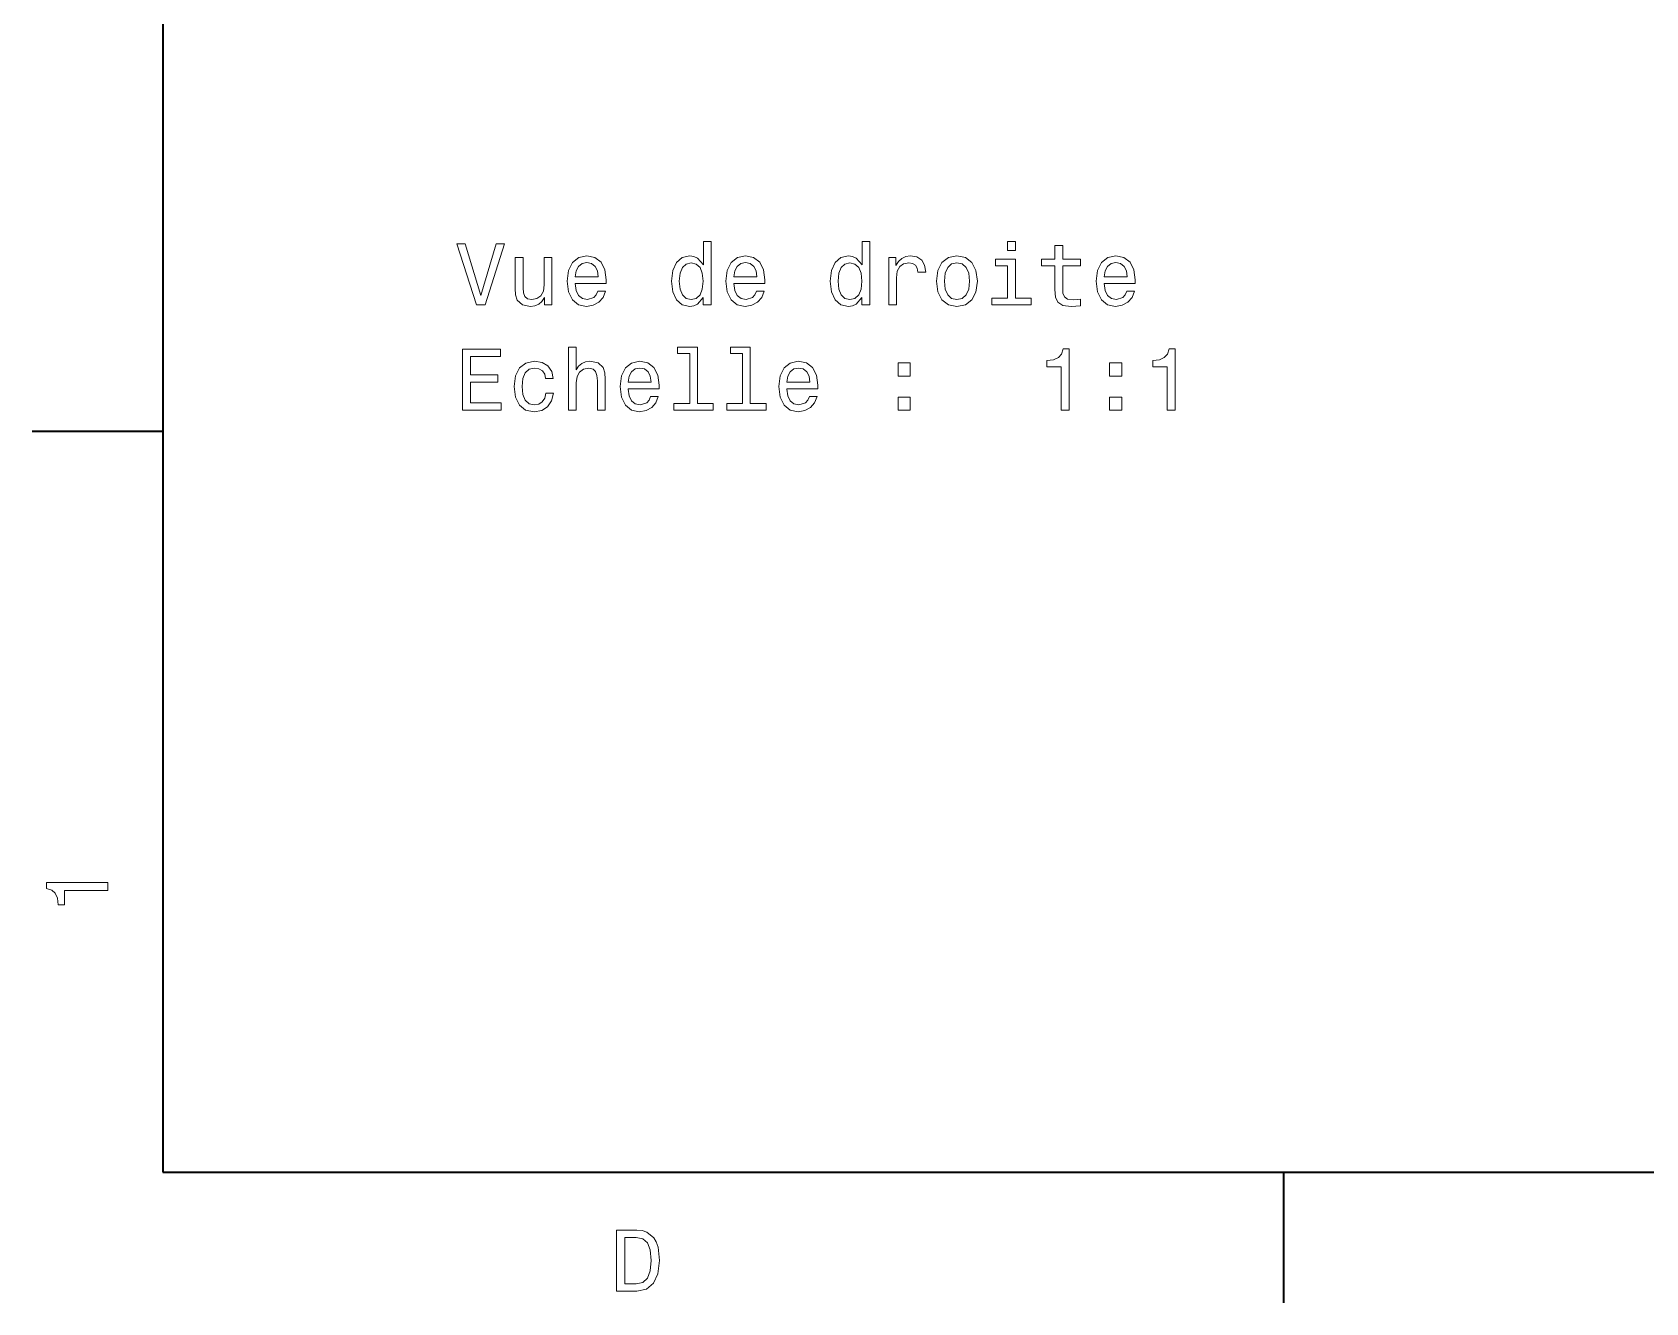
# Model space of a CAD drawing. Extents: x 0 to 297, y 0 to 210.
# Drawn here: x 2.5 to 95.1, y 2.5 to 75.4 of the extents above; entities that cross this region are included whole.
import ezdxf

# ---------------------------------------------------------------- set-up
doc = ezdxf.new("R2010")
doc.units = 0

msp = doc.modelspace()

# ---------------------------------------------------------------- linework, layer by layer
at = {"color": 7, "lineweight": 35}
for p, q in [((10, 200), (10, 10)), ((10, 10), (287, 10))]:
    msp.add_line(p, q, dxfattribs=at)
at = {"color": 7, "lineweight": 35, "ltscale": 0.1875}
for p, q in [((10, 52.5), (2.5, 52.5)), ((74.300003, 10), (74.300003, 2.5))]:
    msp.add_line(p, q, dxfattribs=at)
at = {"color": 7, "lineweight": 13}
for points in [[(29.123686, 63.284958), (28.246164, 60.304409), (27.343428, 63.284958), (26.864321, 63.284958), (27.994003, 59.779915), (28.498325, 59.779915), (29.602793, 63.284958)], [(41.010574, 60.198502), (41.010574, 59.779915), (41.454376, 59.779915), (41.454376, 63.400951), (41.015617, 63.400951), (41.015617, 62.074585), (40.677719, 62.45787), (40.470947, 62.548645), (40.233917, 62.58395), (39.805244, 62.483086), (39.472389, 62.200665), (39.255531, 61.746773), (39.179882, 61.136543), (39.255531, 60.526314), (39.472389, 60.067379), (39.805244, 59.779915), (40.233917, 59.684093), (40.470947, 59.719395), (40.682762, 59.810173)], [(50.118645, 60.198502), (50.118645, 59.779915), (50.562447, 59.779915), (50.562447, 63.400951), (50.123688, 63.400951), (50.123688, 62.074585), (49.785789, 62.45787), (49.579018, 62.548645), (49.341988, 62.58395), (48.913315, 62.483086), (48.58046, 62.200665), (48.363602, 61.746773), (48.287952, 61.136543), (48.363602, 60.526314), (48.58046, 60.067379), (48.913315, 59.779915), (49.341988, 59.684093), (49.579018, 59.719395), (49.790833, 59.810173)], [(58.934204, 63.400951), (58.465183, 63.400951), (58.465183, 62.896629), (58.934204, 62.896629)], [(61.193569, 62.019108), (61.193569, 60.662479), (61.223827, 60.223721), (61.36504, 59.921124), (61.647461, 59.744614), (62.126568, 59.684093), (62.651062, 59.709309), (62.651062, 60.092594), (62.267776, 60.062336), (61.919792, 60.10268), (61.733196, 60.228764), (61.652504, 60.440578), (61.637375, 60.738129), (61.637375, 62.019108), (62.651062, 62.019108), (62.651062, 62.39735), (61.637375, 62.39735), (61.637375, 63.189137), (61.193569, 63.189137), (61.193569, 62.39735), (60.426998, 62.39735), (60.426998, 62.019108)], [(32.326138, 62.488129), (31.882332, 62.488129), (31.882332, 60.924728), (31.8319, 60.561615), (31.685646, 60.299366), (31.4587, 60.137985), (31.16115, 60.087551), (30.924118, 60.127899), (30.772821, 60.248936), (30.687088, 60.455708), (30.666914, 60.748215), (30.666914, 62.488129), (30.22311, 62.488129), (30.22311, 60.70787), (30.238239, 60.3498), (30.334061, 60.05225), (30.626568, 59.779915), (31.095589, 59.684093), (31.34775, 59.719395), (31.56461, 59.810173), (31.751209, 59.966515), (31.902504, 60.193459), (31.902504, 59.779915), (32.326138, 59.779915)], [(33.66259, 61.005421), (35.437809, 61.005421), (35.442852, 61.212193), (35.36216, 61.792164), (35.140259, 62.22588), (34.787231, 62.488129), (34.318211, 62.58395), (33.859276, 62.483086), (33.506252, 62.200665), (33.279305, 61.74173), (33.198616, 61.136543), (33.274261, 60.516228), (33.501209, 60.062336), (33.84919, 59.779915), (34.303082, 59.684093), (34.696453, 59.749657), (35.019218, 59.921124), (35.256252, 60.193459), (35.392418, 60.556572), (34.953659, 60.556572), (34.862881, 60.354843), (34.731754, 60.203545), (34.358559, 60.082508), (34.071095, 60.137985), (33.854233, 60.314499), (33.713024, 60.601959), (33.66259, 60.990288)], [(33.66259, 61.378616), (33.718067, 61.726601), (33.854233, 61.983807), (34.061005, 62.140144), (34.33334, 62.195621), (34.600632, 62.140144), (34.807404, 61.983807), (34.933487, 61.726601), (34.978874, 61.378616)], [(40.309566, 62.185535), (40.602074, 62.114929), (40.823975, 61.918243), (40.955101, 61.590435), (41.005531, 61.136543), (40.955101, 60.677608), (40.823975, 60.3498), (40.602074, 60.148071), (40.309566, 60.082508), (40.032188, 60.148071), (39.820374, 60.3498), (39.679161, 60.682652), (39.633774, 61.136543), (39.679161, 61.585392), (39.820374, 61.9132), (40.032188, 62.114929)], [(42.77066, 61.005421), (44.545876, 61.005421), (44.550919, 61.212193), (44.47023, 61.792164), (44.248329, 62.22588), (43.895302, 62.488129), (43.426281, 62.58395), (42.967346, 62.483086), (42.614319, 62.200665), (42.387375, 61.74173), (42.306683, 61.136543), (42.382332, 60.516228), (42.609276, 60.062336), (42.95726, 59.779915), (43.411148, 59.684093), (43.804523, 59.749657), (44.127289, 59.921124), (44.364319, 60.193459), (44.500488, 60.556572), (44.061729, 60.556572), (43.970947, 60.354843), (43.839825, 60.203545), (43.466629, 60.082508), (43.179161, 60.137985), (42.962303, 60.314499), (42.821091, 60.601959), (42.77066, 60.990288)], [(42.77066, 61.378616), (42.826134, 61.726601), (42.962303, 61.983807), (43.169075, 62.140144), (43.44141, 62.195621), (43.708702, 62.140144), (43.915474, 61.983807), (44.041553, 61.726601), (44.086945, 61.378616)], [(49.417637, 62.185535), (49.710144, 62.114929), (49.932045, 61.918243), (50.063171, 61.590435), (50.113602, 61.136543), (50.063171, 60.677608), (49.932045, 60.3498), (49.710144, 60.148071), (49.417637, 60.082508), (49.140259, 60.148071), (48.928444, 60.3498), (48.787231, 60.682652), (48.741844, 61.136543), (48.787231, 61.585392), (48.928444, 61.9132), (49.140259, 62.114929)], [(51.65683, 59.779915), (52.100632, 59.779915), (52.100632, 61.328186), (52.146019, 61.701385), (52.282188, 61.968674), (52.504089, 62.130058), (52.801643, 62.185535), (53.023544, 62.15023), (53.189972, 62.049366), (53.290833, 61.877899), (53.326138, 61.645908), (53.774986, 61.645908), (53.714466, 62.054409), (53.548038, 62.346916), (53.27066, 62.52343), (52.892418, 62.58395), (52.635216, 62.543602), (52.413315, 62.442738), (52.216629, 62.271271), (52.060287, 62.03928), (52.060287, 62.488129), (51.65683, 62.488129)], [(54.395302, 61.1315), (54.47599, 60.516228), (54.707977, 60.062336), (55.076134, 59.779915), (55.570374, 59.684093), (56.059563, 59.779915), (56.427719, 60.057293), (56.65971, 60.511185), (56.745445, 61.1315), (56.65971, 61.746773), (56.427719, 62.205708), (56.059563, 62.483086), (55.570374, 62.58395), (55.076134, 62.483086), (54.707977, 62.200665), (54.47599, 61.746773)], [(54.84919, 61.136543), (54.894577, 61.590435), (55.035789, 61.918243), (55.262733, 62.119972), (55.570374, 62.190578), (55.872963, 62.119972), (56.099911, 61.923286), (56.241119, 61.590435), (56.291553, 61.136543), (56.241119, 60.677608), (56.099911, 60.344757), (55.872963, 60.143028), (55.570374, 60.077465), (55.262733, 60.143028), (55.035789, 60.344757), (54.894577, 60.677608)], [(58.919075, 60.153114), (58.919075, 62.39735), (57.779305, 62.39735), (57.779305, 62.019108), (58.475273, 62.019108), (58.475273, 60.153114), (57.56749, 60.153114), (57.56749, 59.779915), (59.836941, 59.779915), (59.836941, 60.153114)], [(64.02282, 61.005421), (65.798035, 61.005421), (65.803078, 61.212193), (65.722382, 61.792164), (65.500488, 62.22588), (65.147461, 62.488129), (64.678436, 62.58395), (64.219505, 62.483086), (63.866478, 62.200665), (63.639534, 61.74173), (63.558842, 61.136543), (63.634491, 60.516228), (63.861435, 60.062336), (64.209419, 59.779915), (64.663307, 59.684093), (65.056686, 59.749657), (65.379448, 59.921124), (65.616478, 60.193459), (65.752647, 60.556572), (65.313889, 60.556572), (65.223106, 60.354843), (65.09198, 60.203545), (64.718781, 60.082508), (64.43132, 60.137985), (64.214462, 60.314499), (64.07325, 60.601959), (64.02282, 60.990288)], [(64.02282, 61.378616), (64.078293, 61.726601), (64.214462, 61.983807), (64.421234, 62.140144), (64.693573, 62.195621), (64.960861, 62.140144), (65.167633, 61.983807), (65.293716, 61.726601), (65.339096, 61.378616)], [(27.187086, 53.733086), (29.406107, 53.733086), (29.406107, 54.156715), (27.651064, 54.156715), (27.651064, 55.341877), (29.214464, 55.341877), (29.214464, 55.760464), (27.651064, 55.760464), (27.651064, 56.809456), (29.365761, 56.809456), (29.365761, 57.233086), (27.187086, 57.233086)], [(31.963024, 55.543606), (32.401783, 55.543606), (32.311005, 55.947063), (32.094147, 56.264786), (31.756252, 56.461472), (31.31749, 56.537121), (30.83334, 56.436256), (30.465185, 56.153835), (30.233196, 55.694901), (30.152504, 55.079628), (30.228153, 54.469398), (30.455099, 54.015507), (30.813168, 53.733086), (31.302361, 53.637264), (31.736078, 53.712914), (32.073975, 53.924728), (32.305962, 54.25758), (32.406826, 54.701385), (31.983196, 54.701385), (31.907547, 54.418964), (31.766338, 54.20715), (31.56461, 54.076027), (31.31749, 54.035679), (31.009853, 54.101242), (30.787952, 54.302971), (30.651785, 54.630779), (30.606396, 55.094757), (30.651785, 55.548649), (30.792995, 55.876457), (31.019939, 56.078186), (31.31749, 56.148792), (31.579739, 56.103401), (31.776424, 55.987408), (31.907547, 55.795765)], [(33.274261, 53.733086), (33.718067, 53.733086), (33.718067, 55.296486), (33.763454, 55.654556), (33.90971, 55.916801), (34.136654, 56.078186), (34.439247, 56.138706), (34.681324, 56.088272), (34.832619, 55.952106), (34.908268, 55.725159), (34.933487, 55.422565), (34.933487, 53.733086), (35.377289, 53.733086), (35.377289, 55.513344), (35.357117, 55.871414), (35.266338, 56.168964), (34.968788, 56.441299), (34.50481, 56.537121), (34.252647, 56.501816), (34.035789, 56.405998), (33.854233, 56.2547), (33.718067, 56.047928), (33.718067, 57.354122), (33.274261, 57.354122)], [(36.698616, 54.958591), (38.473831, 54.958591), (38.478874, 55.165363), (38.398182, 55.745335), (38.176281, 56.17905), (37.823254, 56.441299), (37.354233, 56.537121), (36.895302, 56.436256), (36.542274, 56.153835), (36.315331, 55.694901), (36.234638, 55.089714), (36.310287, 54.469398), (36.537231, 54.015507), (36.885216, 53.733086), (37.339104, 53.637264), (37.732475, 53.702827), (38.055244, 53.874294), (38.292274, 54.146629), (38.428444, 54.509743), (37.989681, 54.509743), (37.898903, 54.308014), (37.767776, 54.156715), (37.394581, 54.035679), (37.107117, 54.091156), (36.890259, 54.26767), (36.749046, 54.55513), (36.698616, 54.943459)], [(40.228874, 56.980923), (40.228874, 54.106285), (39.316048, 54.106285), (39.316048, 53.733086), (41.58046, 53.733086), (41.58046, 54.106285), (40.672676, 54.106285), (40.672676, 57.354122), (39.532909, 57.354122), (39.532909, 56.980923)], [(43.264896, 56.980923), (43.264896, 54.106285), (42.352074, 54.106285), (42.352074, 53.733086), (44.616482, 53.733086), (44.616482, 54.106285), (43.708702, 54.106285), (43.708702, 57.354122), (42.568932, 57.354122), (42.568932, 56.980923)], [(45.806686, 54.958591), (47.581902, 54.958591), (47.586945, 55.165363), (47.506252, 55.745335), (47.284348, 56.17905), (46.931324, 56.441299), (46.462303, 56.537121), (46.003372, 56.436256), (45.650345, 56.153835), (45.423401, 55.694901), (45.342705, 55.089714), (45.418358, 54.469398), (45.645302, 54.015507), (45.993286, 53.733086), (46.447174, 53.637264), (46.840546, 53.702827), (47.163315, 53.874294), (47.400345, 54.146629), (47.53651, 54.509743), (47.097748, 54.509743), (47.006973, 54.308014), (46.875847, 54.156715), (46.502647, 54.035679), (46.215187, 54.091156), (45.998329, 54.26767), (45.857117, 54.55513), (45.806686, 54.943459)], [(61.55164, 53.733086), (62.010571, 53.733086), (62.010571, 57.258301), (61.667633, 57.258301), (61.576855, 56.950665), (61.395298, 56.743893), (61.11792, 56.622856), (60.734634, 56.582508), (60.734634, 56.224442), (61.55164, 56.224442)], [(67.623688, 53.733086), (68.082611, 53.733086), (68.082611, 57.258301), (67.739677, 57.258301), (67.648895, 56.950665), (67.467346, 56.743893), (67.189964, 56.622856), (66.806679, 56.582508), (66.806679, 56.224442), (67.623688, 56.224442)], [(36.698616, 55.331787), (36.754089, 55.679771), (36.890259, 55.936977), (37.097031, 56.093315), (37.369362, 56.148792), (37.636654, 56.093315), (37.84343, 55.936977), (37.969509, 55.679771), (38.014896, 55.331787)], [(45.806686, 55.331787), (45.86216, 55.679771), (45.998329, 55.936977), (46.205101, 56.093315), (46.477432, 56.148792), (46.744724, 56.093315), (46.951496, 55.936977), (47.077576, 55.679771), (47.122967, 55.331787)], [(52.186367, 55.689857), (52.882332, 55.689857), (52.882332, 56.441299), (52.186367, 56.441299)], [(64.33046, 55.689857), (65.026421, 55.689857), (65.026421, 56.441299), (64.33046, 56.441299)], [(52.186367, 53.733086), (52.882332, 53.733086), (52.882332, 54.484528), (52.186367, 54.484528)], [(64.33046, 53.733086), (65.026421, 53.733086), (65.026421, 54.484528), (64.33046, 54.484528)], [(6.833213, 26.159222), (6.833213, 26.618156), (3.307997, 26.618156), (3.307997, 26.275217), (3.615634, 26.184439), (3.822406, 26.002882), (3.943444, 25.725506), (3.98379, 25.34222), (4.341859, 25.34222), (4.341859, 26.159222)], [(37.194958, 6.666787), (36.029972, 6.666787), (36.029972, 3.166787), (37.194958, 3.166787), (37.744667, 3.277738), (38.153168, 3.615634), (38.405331, 4.165346), (38.496109, 4.916787), (38.415417, 5.683357), (38.314552, 5.985951), (38.173344, 6.228026), (37.764839, 6.555836), (37.497551, 6.636527)], [(37.159653, 6.248199), (37.542938, 6.17255), (37.805187, 5.940562), (37.961525, 5.527017), (38.011959, 4.916787), (37.956482, 4.326729), (37.800144, 3.913184), (37.532852, 3.666066), (37.159653, 3.585375), (36.498989, 3.585375), (36.498989, 6.248199)]]:
    msp.add_lwpolyline(points, close=True, dxfattribs=at)

doc.saveas('drawing.dxf')
